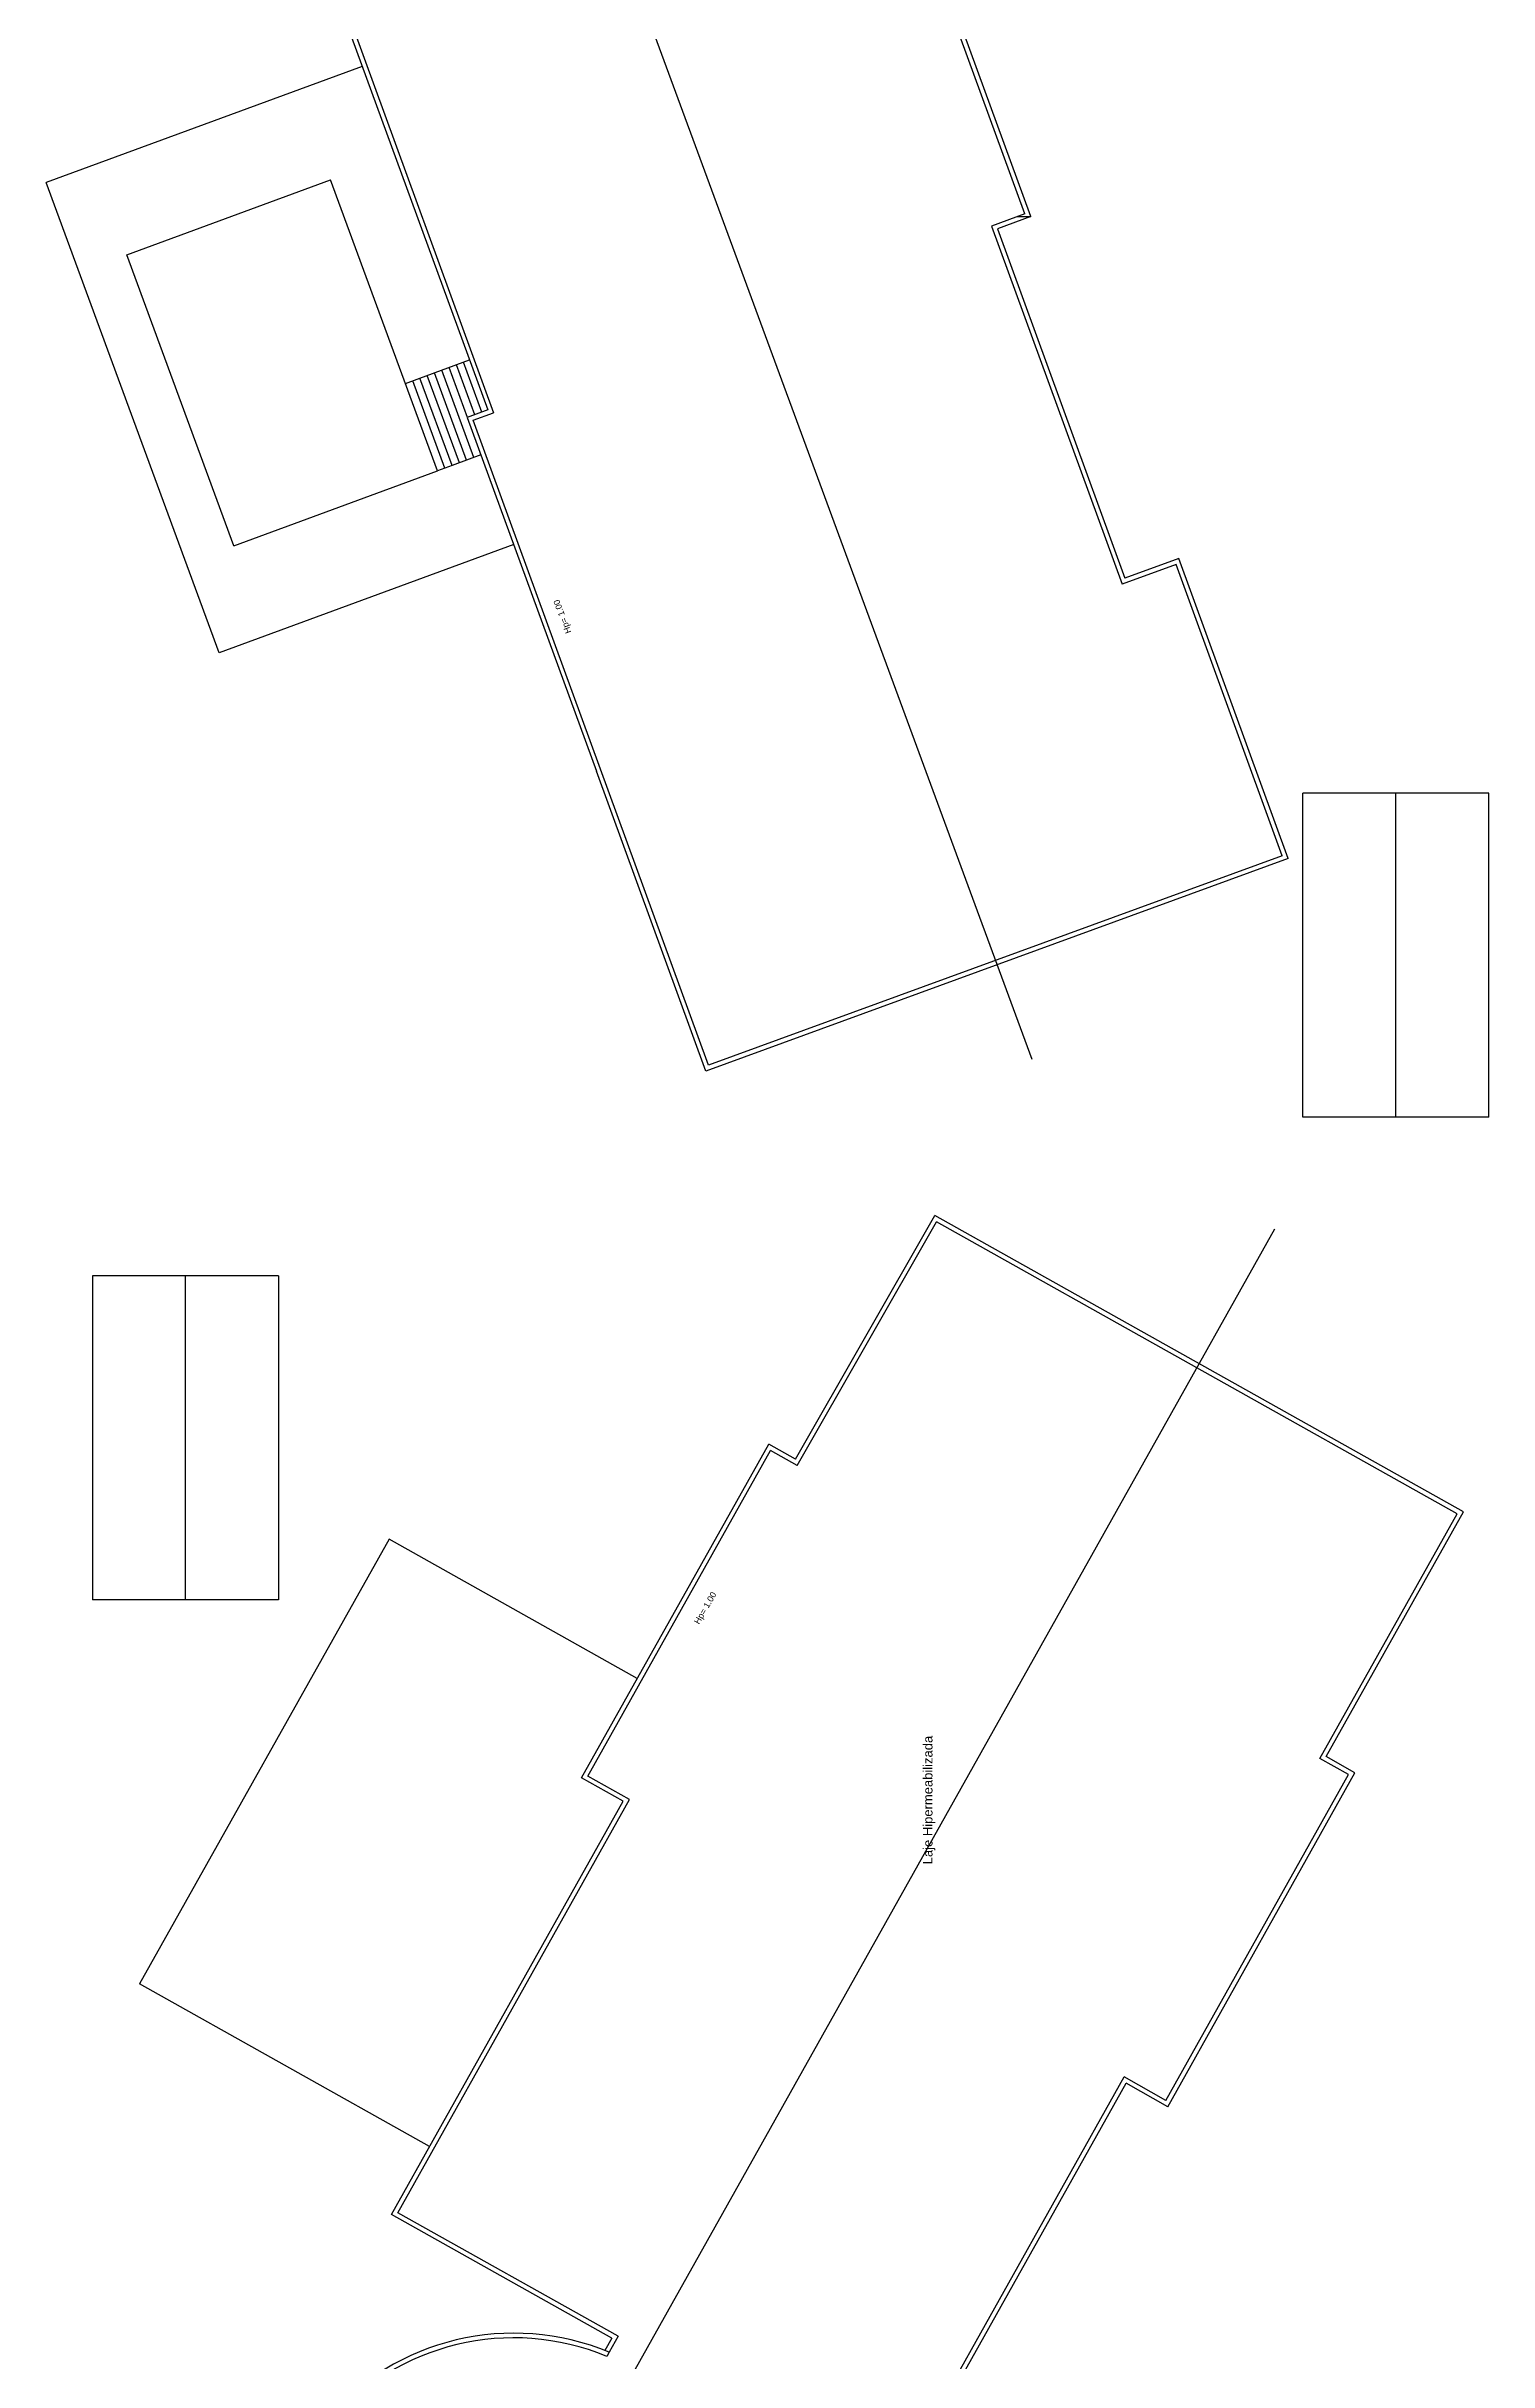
# Model space of a CAD drawing. Header units: millimetres. Extents: x -210 to 1173, y -437 to 320.
# Drawn here: x 1078.5 to 1125, y -355.5 to -280.8 of the extents above; entities that cross this region are included whole.
import ezdxf
from ezdxf.enums import TextEntityAlignment as Align

# ---------------------------------------------------------------- set-up
doc = ezdxf.new("R2010")
doc.units = ezdxf.units.MM
doc.header["$LTSCALE"] = 0.3
for name, color, linetype in [('PISO', 1, 'Continuous'), ('TEXTOS', 2, 'Continuous'), ('VISTA', 2, 'Continuous')]:
    doc.layers.add(name, color=color, linetype=linetype)
doc.styles.add('2MM 1_100', font='ARIAL.TTF', dxfattribs={"height": 0.2})
doc.styles.add('3MM 1_100', font='ARIAL.TTF', dxfattribs={"height": 0.3})

msp = doc.modelspace()

# ---------------------------------------------------------------- linework, layer by layer
for p, q in [((1110.274, -313.457), (1093.568, -268.12)), ((1118.09, -318.935), (1093.57, -362.647))]:
    msp.add_line(p, q)
at = {"layer": 'PISO'}
for p, q in [((1088.667, -281.42), (1078.472, -285.171)), ((1084.054, -300.34), (1078.472, -285.171)), ((1081.071, -287.499), (1087.64, -285.082)), ((1091.093, -294.466), (1087.64, -285.082)), ((1084.524, -296.884), (1081.071, -287.499)), ((1090.527, -291.478), (1092.123, -290.891)), ((1092.032, -294.121), (1090.996, -291.306)), ((1092.266, -294.035), (1091.231, -291.219)), ((1092.058, -292.743), (1091.465, -291.133)), ((1092.292, -292.657), (1091.7, -291.047)), ((1092.527, -292.57), (1091.934, -290.96)), ((1090.057, -291.651), (1090.527, -291.478)), ((1091.328, -294.38), (1090.292, -291.565)), ((1091.563, -294.294), (1090.527, -291.478)), ((1091.797, -294.207), (1090.761, -291.392)), ((1091.563, -294.294), (1091.093, -294.466)), ((1092.494, -293.951), (1091.563, -294.294)), ((1084.524, -296.884), (1091.093, -294.466)), ((1093.551, -296.846), (1084.054, -300.34)), ((1119.002, -315.319), (1119.002, -304.869)), ((1125.002, -304.869), (1119.002, -304.869)), ((1122.002, -315.319), (1122.002, -304.869)), ((1125.002, -315.319), (1125.002, -304.869)), ((1125.002, -315.319), (1119.002, -315.319)), ((1085.966, -320.435), (1079.966, -320.435)), ((1079.966, -320.435), (1079.966, -330.885)), ((1082.966, -330.885), (1082.966, -320.435)), ((1085.966, -320.435), (1085.966, -330.885)), ((1089.528, -328.933), (1081.482, -343.281)), ((1097.538, -333.425), (1089.528, -328.933)), ((1085.966, -330.885), (1079.966, -330.885)), ((1090.835, -348.526), (1081.482, -343.281))]:
    msp.add_line(p, q, dxfattribs=at)
at = {"layer": 'VISTA'}
for p, q in [((1110.043, -286.178), (1105.535, -273.825)), ((1110.235, -286.267), (1105.624, -273.632)), ((1088.161, -280.035), (1092.711, -292.503)), ((1088.354, -280.125), (1092.903, -292.592)), ((1110.043, -286.178), (1108.962, -286.572)), ((1108.962, -286.572), (1113.179, -298.127)), ((1110.235, -286.267), (1109.155, -286.662)), ((1109.155, -286.662), (1113.268, -297.935)), ((1109.798, -286.267), (1110.235, -286.267)), ((1092.711, -292.503), (1092.054, -292.744)), ((1092.054, -292.744), (1096.218, -304.156)), ((1092.245, -292.832), (1092.903, -292.592)), ((1099.839, -313.64), (1092.245, -292.832)), ((1114.917, -297.493), (1113.179, -298.127)), ((1115.006, -297.3), (1113.268, -297.935)), ((1118.345, -306.887), (1114.917, -297.493)), ((1118.537, -306.976), (1115.006, -297.3)), ((1099.749, -313.832), (1096.218, -304.156)), ((1118.537, -306.976), (1099.749, -313.832)), ((1118.345, -306.887), (1099.839, -313.64)), ((1102.639, -326.347), (1107.134, -318.491)), ((1102.696, -326.55), (1107.19, -318.695)), ((1124.186, -328.054), (1107.134, -318.491)), ((1123.981, -328.111), (1107.19, -318.695)), ((1095.74, -336.632), (1101.779, -325.864)), ((1095.944, -336.574), (1101.836, -326.068)), ((1102.639, -326.347), (1101.779, -325.864)), ((1102.696, -326.55), (1101.836, -326.068)), ((1119.556, -336.003), (1123.981, -328.111)), ((1119.76, -335.945), (1124.186, -328.054)), ((1120.485, -336.524), (1119.556, -336.003)), ((1120.689, -336.467), (1119.757, -335.944)), ((1120.689, -336.466), (1119.76, -335.945)), ((1097.083, -337.385), (1095.74, -336.632)), ((1097.287, -337.328), (1095.944, -336.574)), ((1114.59, -347.036), (1120.485, -336.524)), ((1114.647, -347.24), (1120.689, -336.466)), ((1089.606, -350.718), (1097.083, -337.385)), ((1089.81, -350.66), (1097.287, -337.328)), ((1105.761, -359.626), (1113.245, -346.281)), ((1105.819, -359.831), (1113.303, -346.485)), ((1114.59, -347.036), (1113.245, -346.281)), ((1114.647, -347.24), (1113.303, -346.485)), ((1096.715, -354.703), (1089.606, -350.718)), ((1096.919, -354.646), (1089.81, -350.66)), ((1096.715, -354.703), (1096.49, -355.106)), ((1096.919, -354.646), (1096.63, -355.163)), ((1096.63, -355.163), (1096.556, -355.295))]:
    msp.add_line(p, q, dxfattribs=at)
for radius, start, end in [(8, 67.36457, 283.70714), (7.85, 67.4915, 283.58547)]:
    msp.add_arc((1093.551, -362.547), radius, start, end, dxfattribs=at)

# ---------------------------------------------------------------- texts
at = {"layer": 'TEXTOS'}
for s, height, rotation, style, p in [('Hp= 1.00', 0.2, 110.59697, '2MM 1_100', (1095.118, -299.172)), ('Hp= 1.00', 0.2, 59.97069, '2MM 1_100', (1099.728, -331.151)), ('Laje Hipermeabilizada', 0.3, 90, '3MM 1_100', (1106.909, -337.348))]:
    msp.add_text(s, height=height, rotation=rotation, dxfattribs=dict(at, style=style)).set_placement(p, align=Align.MIDDLE_CENTER)

doc.saveas('drawing.dxf')
